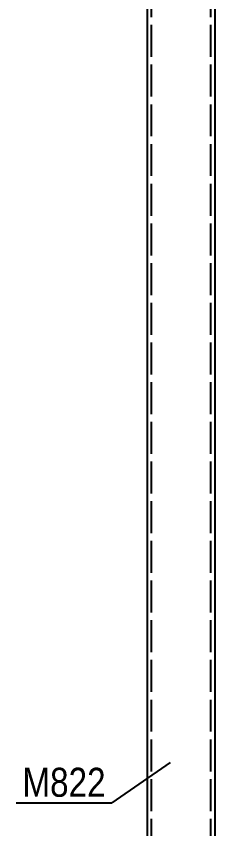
# Model space of a CAD drawing. Header units: millimetres. Extents: x -857 to 332, y -866 to -25.
# Drawn here: x 105.3 to 124.8, y -372.8 to -292.6 of the extents above; entities that cross this region are included whole.
import ezdxf

# ---------------------------------------------------------------- set-up
doc = ezdxf.new("R2010")
doc.units = ezdxf.units.MM
doc.linetypes.add('DXK_LINE_DOT2', pattern=[3.9198, 1.9599, -1.9599])
doc.styles.add('Arial Narrow', font='ARIALN.TTF', dxfattribs={"height": 0.2})

# ---------------------------------------------------------------- blocks, each defined once
blk = doc.blocks.new('Part-570388934-14193 - 14099')
at = {"color": 7, "linetype": 'DXK_LINE_DOT2'}
for p, q in [((118.572, -208.389), (118.572, -410.055)), ((124.439, -208.389), (124.439, -410.055)), ((118.172, -215.031), (118.172, -410.055)), ((124.839, -215.031), (124.839, -410.055))]:
    blk.add_line(p, q, dxfattribs=at)
blk = doc.blocks.new('Part-570388934-14192 - 14099')
at = {"color": 7, "linetype": 'DXK_LINE_DOT2'}
for p, q in [((118.572, -215.031), (118.572, -410.055)), ((124.439, -215.031), (124.439, -410.055))]:
    blk.add_line(p, q, dxfattribs=at)
at = {"color": 2, "linetype": 'Continuous'}
for p, q in [((118.172, -229.845), (118.172, -410.055)), ((124.839, -229.845), (124.839, -410.055))]:
    blk.add_line(p, q, dxfattribs=at)
blk = doc.blocks.new('Mark-570388934-14188 - 14099')
at = {"color": 30, "linetype": 'Continuous'}
for p in [(120.443, -366.256), (105.276, -370.251)]:
    blk.add_line(p, (114.699, -370.251), dxfattribs=at)
at = {"color": 0}
blk.add_wipeout([(114.099, -369.651), (114.099, -366.651), (105.876, -366.651), (105.876, -369.651)], dxfattribs=at)
blk.add_wipeout([(114.099, -369.651), (114.099, -366.651), (105.876, -366.651), (105.876, -369.651)], dxfattribs=at)
at = {"color": 3, "style": 'Arial Narrow'}
blk.add_text('M822', height=2.8633, dxfattribs=at).set_placement((105.876, -369.651))

msp = doc.modelspace()

# ---------------------------------------------------------------- block references
for name in ['Part-570388934-14193 - 14099', 'Part-570388934-14192 - 14099']:
    msp.add_blockref(name, (0, 0))

# ---------------------------------------------------------------- next in the draw order: block references
msp.add_blockref('Mark-570388934-14188 - 14099', (0, 0))

doc.saveas('drawing.dxf')
